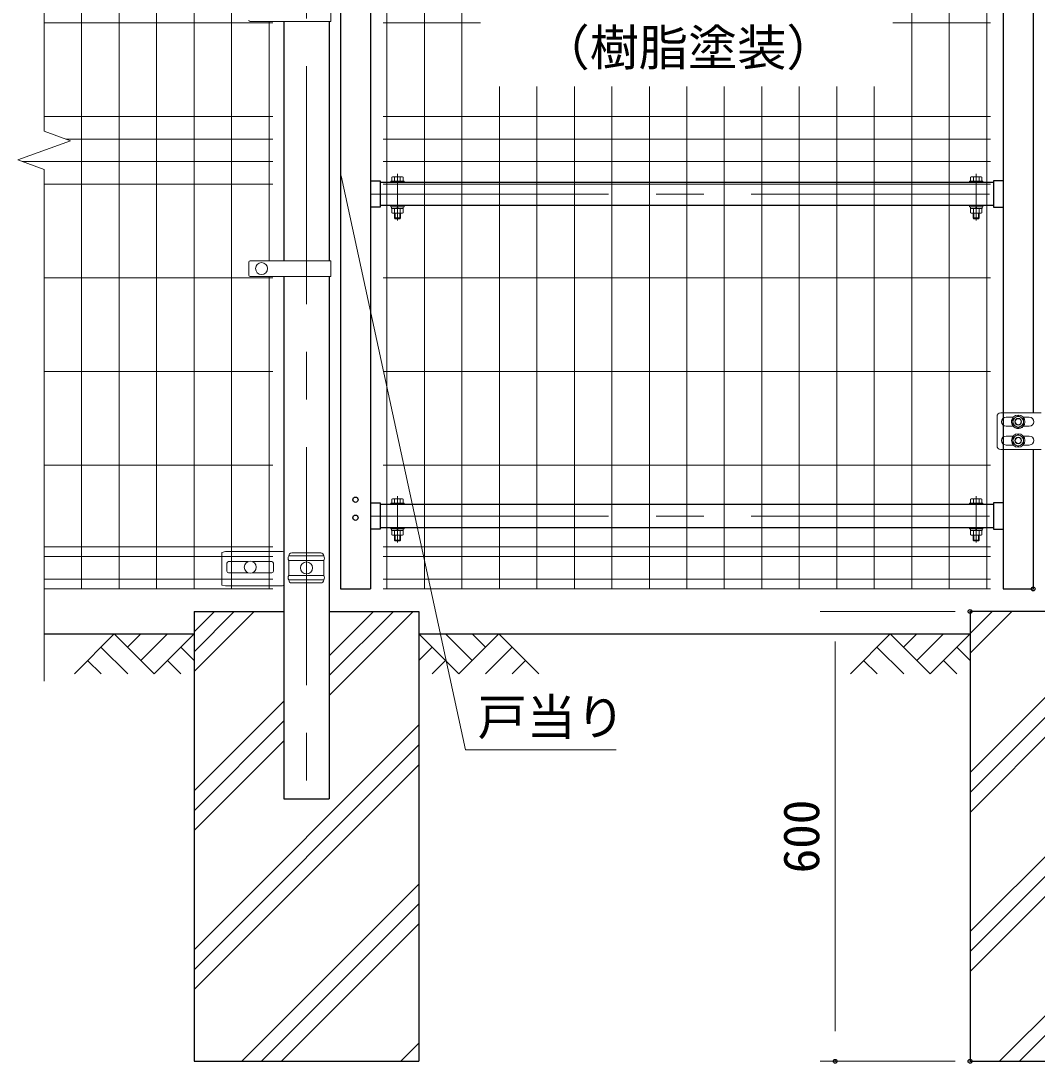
# Model space of a CAD drawing. Units: millimetres, scale not verified. Extents: x -4200 to 4200, y -2970 to 2970.
# Drawn here: x -3000 to -1645, y -875 to 515 of the extents above; entities that cross this region are included whole.
import ezdxf
from ezdxf.enums import TextEntityAlignment as Align

# ---------------------------------------------------------------- set-up
doc = ezdxf.new("R2010")
doc.units = ezdxf.units.MM
doc.header["$LTSCALE"] = 10
doc.header["$PDMODE"] = 32
doc.header["$PDSIZE"] = 5
doc.linetypes.add('USER1', pattern=[50.8, 31.75, -6.35, 6.35, -6.35])
for name, color, linetype, lineweight in [('0-0_D-STR1', 1, 'Continuous', 25), ('0-1_D-DCR-HCH', 7, 'Continuous', 13), ('0-2_D-BMK', 2, 'USER1', 13), ('0-3_D-BGD', 7, 'Continuous', 25), ('0-4_D-STR4', 7, 'Continuous', 25), ('0-5_D-STR-DIM', 7, 'Continuous', 13), ('0-8_D-STR2', 7, 'Continuous', 13), ('0-9_D-STR3', 3, 'Continuous', 13), ('0-A_D-STR-TXT', 7, 'Continuous', 13)]:
    doc.layers.add(name, color=color, linetype=linetype, lineweight=lineweight)
doc.layers.add('0-7_Defpoints', color=6, linetype='Continuous')
doc.styles.add('ＭＳ ゴシック', font='')
doc.styles.get('ＭＳ ゴシック').set_extended_font_data('MS Gothic')

msp = doc.modelspace()

# ---------------------------------------------------------------- linework, layer by layer
at = {"layer": '0-0_D-STR1'}
for p, q in [((-2533.8, 842.69), (-2533.8, -242.31)), ((-1689.8, 842.69), (-1689.8, -242.31)), ((-1649.8, 755.19), (-1649.8, -7.31)), ((-2573.8, 678.68), (-2573.8, -242.31)), ((-2649.3, 514.44), (-2649.3, 195.44)), ((-2588.8, 514.44), (-2588.8, 195.44)), ((-2533.8, 301.89), (-2520.8, 301.89)), ((-2520.8, 301.89), (-2520.8, 266.99)), ((-1702.8, 299.94), (-2520.8, 299.94)), ((-1689.8, 301.89), (-1702.8, 301.89)), ((-2520.8, 266.99), (-2533.8, 266.99)), ((-1702.8, 268.94), (-2520.8, 268.94)), ((-2649.3, 174.44), (-2649.3, -522.31)), ((-2588.8, 174.44), (-2588.8, -522.31)), ((-1649.8, -56.31), (-1649.8, -242.31)), ((-2533.8, -127.66), (-2520.8, -127.66)), ((-1702.8, -129.61), (-2520.8, -129.61)), ((-1702.8, -127.66), (-1702.8, -162.56)), ((-1689.8, -127.66), (-1702.8, -127.66)), ((-1702.8, -160.61), (-2520.8, -160.61)), ((-1702.8, -162.56), (-1689.8, -162.56)), ((-2649.3, -235.7), (-2649.3, -522.31)), ((-2573.8, -242.31), (-2533.8, -242.31)), ((-1689.8, -242.31), (-1649.8, -242.31)), ((-2649.3, -522.31), (-2588.8, -522.31))]:
    msp.add_line(p, q, dxfattribs=at)
for points in [[(-1702.8, 301.89), (-1702.8, 266.99), (-1689.8, 266.99)], [(-2520.8, -127.66), (-2520.8, -162.56), (-2533.8, -162.56)]]:
    msp.add_lwpolyline(points, dxfattribs=at)
for centre in [(-2553.8, -123.31), (-2553.8, -147.31)]:
    msp.add_circle(centre, 3.5, dxfattribs=at)
at = {"layer": '0-1_D-DCR-HCH'}
for p, q in [((-2769.05, -352.52), (-2688.84, -272.31)), ((-2769.05, -326), (-2715.36, -272.31)), ((-2769.05, -299.48), (-2741.88, -272.31)), ((-2588.8, -384.4), (-2476.71, -272.31)), ((-2588.8, -357.88), (-2503.23, -272.31)), ((-2588.8, -331.37), (-2529.75, -272.31)), ((-1734.05, -328.18), (-1678.18, -272.31)), ((-1734.05, -301.66), (-1704.7, -272.31)), ((-1734.05, -275.14), (-1731.22, -272.31)), ((-2875.47, -302.31), (-2928.68, -355.53)), ((-2875.47, -302.31), (-2822.26, -355.53)), ((-2857.73, -320.05), (-2840, -302.31)), ((-2840, -337.79), (-2804.52, -302.31)), ((-2822.26, -355.53), (-2769.05, -302.31)), ((-2415.83, -355.53), (-2469.05, -302.31)), ((-2398.1, -337.79), (-2433.57, -302.31)), ((-2362.62, -302.31), (-2415.83, -355.53)), ((-2380.27, -320.15), (-2398.1, -302.31)), ((-2362.62, -302.31), (-2309.41, -355.53)), ((-1840.47, -302.31), (-1893.68, -355.53)), ((-1840.47, -302.31), (-1787.26, -355.53)), ((-1822.73, -320.05), (-1805, -302.31)), ((-1805, -337.79), (-1769.52, -302.31)), ((-1787.26, -355.53), (-1734.05, -302.31)), ((-2893.21, -320.05), (-2857.57, -355.53)), ((-2786.78, -320.05), (-2769.05, -337.71)), ((-2451.31, -320.05), (-2469.05, -337.71)), ((-2344.89, -320.05), (-2380.52, -355.53)), ((-1858.21, -320.05), (-1822.57, -355.53)), ((-1751.78, -320.05), (-1734.05, -337.71)), ((-2910.95, -337.79), (-2893.13, -355.53)), ((-2804.52, -337.79), (-2786.7, -355.53)), ((-2433.57, -337.79), (-2451.39, -355.53)), ((-2327.15, -337.79), (-2344.97, -355.53)), ((-1875.95, -337.79), (-1858.13, -355.53)), ((-1769.52, -337.79), (-1751.7, -355.53)), ((-1734.05, -487.28), (-1614.3, -367.53)), ((-2769.05, -511.62), (-2649.3, -391.87)), ((-1734.05, -513.79), (-1614.3, -394.04)), ((-2769.05, -538.13), (-2649.3, -418.38)), ((-2769.05, -723.75), (-2469.05, -423.75)), ((-1734.05, -540.31), (-1614.3, -420.56)), ((-1734.05, -725.92), (-1434.05, -425.92)), ((-2769.05, -564.65), (-2649.3, -444.9)), ((-2769.05, -750.26), (-2469.05, -450.26)), ((-1734.05, -752.44), (-1434.05, -452.44)), ((-2769.05, -776.78), (-2469.05, -476.78)), ((-1734.05, -699.41), (-1556.95, -522.31)), ((-1694.82, -872.31), (-1434.05, -611.54)), ((-2705.48, -872.31), (-2469.05, -635.88)), ((-1668.31, -872.31), (-1434.05, -638.06)), ((-2678.97, -872.31), (-2469.05, -662.4)), ((-2652.45, -872.31), (-2469.05, -688.91)), ((-2493.35, -872.31), (-2469.05, -848.01))]:
    msp.add_line(p, q, dxfattribs=at)
at = {"layer": '0-2_D-BMK'}
for p, q in [((-2619.05, 962.92), (-2619.05, -532.89)), ((-2497.8, 249.09), (-2497.8, 311.18)), ((-1725.8, 249.09), (-1725.8, 311.18)), ((-2533.8, 284.44), (-1689.8, 284.44)), ((-2497.8, -180.46), (-2497.8, -118.37)), ((-1725.8, -180.46), (-1725.8, -118.37)), ((-2533.8, -145.11), (-1689.8, -145.11))]:
    msp.add_line(p, q, dxfattribs=at)
at = {"layer": '0-3_D-BGD'}
for p, q in [((-2969.05, -302.31), (-2769.05, -302.31)), ((-2469.05, -302.31), (-1734.05, -302.31))]:
    msp.add_line(p, q, dxfattribs=at)
at = {"layer": '0-4_D-STR4'}
for p, q in [((-2769.05, -272.31), (-2769.05, -872.31)), ((-2769.05, -272.31), (-2649.3, -272.31)), ((-2588.8, -272.31), (-2469.05, -272.31)), ((-2469.05, -272.31), (-2469.05, -872.31)), ((-1734.05, -272.31), (-1734.05, -872.31)), ((-1614.3, -272.31), (-1734.05, -272.31)), ((-2769.05, -872.31), (-2469.05, -872.31)), ((-1734.05, -872.31), (-1434.05, -872.31))]:
    msp.add_line(p, q, dxfattribs=at)
at = {"layer": '0-5_D-STR-DIM'}
for p, q in [((-1754.05, -272.31), (-1934.05, -272.31)), ((-1914.05, -312.31), (-1914.05, -832.31)), ((-1754.05, -872.31), (-1934.05, -872.31))]:
    msp.add_line(p, q, dxfattribs=at)
at = {"layer": '0-7_Defpoints'}
for p in [(-1649.8, -242.31), (-1734.05, -272.31), (-1914.05, -872.31), (-1734.05, -872.31), (-1734.05, -872.31)]:
    msp.add_point(p, dxfattribs=at)
at = {"layer": '0-8_D-STR2'}
for p, q in [((-2969.05, 368.34), (-2969.05, 990.69)), ((-2919.05, -242.31), (-2919.05, 927.69)), ((-2869.05, -242.31), (-2869.05, 927.69)), ((-2819.05, -242.31), (-2819.05, 927.69)), ((-2769.05, -242.31), (-2769.05, 927.69)), ((-2719.05, -242.31), (-2719.05, 927.69)), ((-2511.8, -242.31), (-2511.8, 927.69)), ((-2461.8, -242.31), (-2461.8, 927.69)), ((-2411.8, -242.31), (-2411.8, 927.69)), ((-1811.8, -242.31), (-1811.8, 927.69)), ((-1761.8, -242.31), (-1761.8, 927.69)), ((-1711.8, -242.31), (-1711.8, 927.69)), ((-2669.05, 195.44), (-2669.05, 514.44)), ((-2664.05, 512.69), (-2969.05, 512.69)), ((-2387.05, 512.69), (-2516.8, 512.69)), ((-1706.8, 512.69), (-1837.05, 512.69)), ((-2361.8, -242.31), (-2361.8, 427.69)), ((-2311.8, -242.31), (-2311.8, 427.69)), ((-2261.8, -242.31), (-2261.8, 427.69)), ((-2211.8, -242.31), (-2211.8, 427.69)), ((-2161.8, -242.31), (-2161.8, 427.69)), ((-2111.8, -242.31), (-2111.8, 427.69)), ((-2061.8, -242.31), (-2061.8, 427.69)), ((-2011.8, -242.31), (-2011.8, 427.69)), ((-1961.8, -242.31), (-1961.8, 427.69)), ((-1911.8, -242.31), (-1911.8, 427.69)), ((-1861.8, -242.31), (-1861.8, 427.69)), ((-2664.05, 387.69), (-2969.05, 387.69)), ((-1706.8, 387.69), (-2516.8, 387.69)), ((-2933.81, 355.51), (-2969.05, 368.34)), ((-3004.29, 329.86), (-2933.81, 355.51)), ((-2664.05, 357.69), (-2939.78, 357.69)), ((-1706.8, 357.69), (-2516.8, 357.69)), ((-2969.05, 317.03), (-3004.29, 329.86)), ((-2664.05, 327.69), (-2998.31, 327.69)), ((-1706.8, 327.69), (-2516.8, 327.69)), ((-2969.05, -365.31), (-2969.05, 317.03)), ((-2664.05, 297.69), (-2969.05, 297.69)), ((-1706.8, 297.69), (-2516.8, 297.69)), ((-2664.05, 172.69), (-2969.05, 172.69)), ((-2669.05, -242.31), (-2669.05, 174.44)), ((-1706.8, 172.69), (-2516.8, 172.69)), ((-2664.05, 47.69), (-2969.05, 47.69)), ((-1706.8, 47.69), (-2516.8, 47.69)), ((-2664.05, -77.31), (-2969.05, -77.31)), ((-1706.8, -77.31), (-2516.8, -77.31)), ((-2664.05, -186.31), (-2969.05, -186.31)), ((-1706.8, -186.31), (-2516.8, -186.31)), ((-2664.05, -199.19), (-2969.05, -199.19)), ((-1706.8, -199.19), (-2516.8, -199.19)), ((-2664.05, -229.44), (-2969.05, -229.44)), ((-1706.8, -229.44), (-2516.8, -229.44)), ((-2664.05, -242.31), (-2969.05, -242.31)), ((-1706.8, -242.31), (-2516.8, -242.31))]:
    msp.add_line(p, q, dxfattribs=at)
at = {"layer": '0-9_D-STR3'}
for p, q in [((-2586.5, 535.44), (-2586.5, 514.44)), ((-2586.5, 514.44), (-2694.04, 514.44)), ((-2505.3, 301.54), (-2505.3, 306.99)), ((-2492.17, 307.54), (-2503.42, 307.54)), ((-2501.55, 301.54), (-2501.55, 306.99)), ((-2494.05, 301.54), (-2494.05, 306.99)), ((-2490.29, 301.54), (-2490.29, 306.99)), ((-1733.3, 301.54), (-1733.3, 306.99)), ((-1731.42, 307.54), (-1720.17, 307.54)), ((-1729.55, 301.54), (-1729.55, 306.99)), ((-1722.05, 301.54), (-1722.05, 306.99)), ((-1718.3, 301.54), (-1718.3, 306.99)), ((-2506.8, 301.54), (-2506.8, 299.94)), ((-2506.8, 301.54), (-2488.8, 301.54)), ((-2506.8, 299.94), (-2488.8, 299.94)), ((-2490.29, 301.54), (-2505.3, 301.54)), ((-2488.8, 301.54), (-2488.8, 299.94)), ((-1734.8, 301.54), (-1734.8, 299.94)), ((-1716.8, 301.54), (-1734.8, 301.54)), ((-1716.8, 299.94), (-1734.8, 299.94)), ((-1733.3, 301.54), (-1718.3, 301.54)), ((-1716.8, 301.54), (-1716.8, 299.94)), ((-2506.8, 268.94), (-2506.8, 267.34)), ((-2506.8, 268.94), (-2488.8, 268.94)), ((-2506.8, 267.34), (-2488.8, 267.34)), ((-2505.3, 265.33), (-2505.3, 259.39)), ((-2501.55, 265.33), (-2501.55, 259.39)), ((-2497.42, 265.34), (-2498.58, 267.34)), ((-2496.73, 265.34), (-2497.88, 267.34)), ((-2494.05, 265.33), (-2494.05, 259.39)), ((-2490.29, 265.33), (-2490.29, 259.39)), ((-2488.8, 268.94), (-2488.8, 267.34)), ((-1734.8, 268.94), (-1734.8, 267.34)), ((-1716.8, 268.94), (-1734.8, 268.94)), ((-1716.8, 267.34), (-1734.8, 267.34)), ((-1733.3, 265.33), (-1733.3, 259.39)), ((-1729.55, 265.33), (-1729.55, 259.39)), ((-1726.87, 265.34), (-1725.71, 267.34)), ((-1726.17, 265.34), (-1725.02, 267.34)), ((-1722.05, 265.33), (-1722.05, 259.39)), ((-1718.3, 265.33), (-1718.3, 259.39)), ((-1716.8, 268.94), (-1716.8, 267.34)), ((-2503.42, 258.83), (-2492.17, 258.83)), ((-2501.8, 252.53), (-2501.8, 258.83)), ((-2501.8, 252.53), (-2500.8, 251.53)), ((-2501.8, 252.53), (-2493.8, 252.53)), ((-2500.8, 251.53), (-2500.8, 258.83)), ((-2494.8, 251.53), (-2500.8, 251.53)), ((-2494.8, 251.53), (-2494.8, 258.83)), ((-2494.8, 251.53), (-2493.8, 252.53)), ((-2493.8, 252.53), (-2493.8, 258.83)), ((-1720.17, 258.83), (-1731.42, 258.83)), ((-1729.8, 252.53), (-1729.8, 258.83)), ((-1728.8, 251.53), (-1729.8, 252.53)), ((-1721.8, 252.53), (-1729.8, 252.53)), ((-1728.8, 251.53), (-1728.8, 258.83)), ((-1728.8, 251.53), (-1722.8, 251.53)), ((-1722.8, 251.53), (-1722.8, 258.83)), ((-1721.8, 252.53), (-1722.8, 251.53)), ((-1721.8, 252.53), (-1721.8, 258.83)), ((-2586.5, 195.44), (-2694.04, 195.44)), ((-2586.5, 174.44), (-2586.5, 195.44)), ((-2696.04, 176.44), (-2696.04, 193.44)), ((-2586.5, 174.44), (-2694.04, 174.44)), ((-1698.06, -12.31), (-1698.06, -51.31)), ((-1639.2, -7.31), (-1693.06, -7.31)), ((-1676.51, -13.31), (-1686.06, -13.31)), ((-1663.09, -13.31), (-1655.06, -13.31)), ((-1676.51, -25.31), (-1686.06, -25.31)), ((-1663.09, -25.31), (-1655.06, -25.31)), ((-1676.51, -38.31), (-1686.06, -38.31)), ((-1663.09, -38.31), (-1655.06, -38.31)), ((-1676.51, -50.31), (-1686.06, -50.31)), ((-1663.09, -50.31), (-1655.06, -50.31)), ((-1639.2, -56.31), (-1693.06, -56.31)), ((-2505.3, -128.01), (-2505.3, -122.56)), ((-2492.17, -122.01), (-2503.42, -122.01)), ((-2501.55, -128.01), (-2501.55, -122.56)), ((-2494.05, -128.01), (-2494.05, -122.56)), ((-2490.29, -128.01), (-2490.29, -122.56)), ((-1733.3, -128.01), (-1733.3, -122.56)), ((-1731.42, -122.01), (-1720.17, -122.01)), ((-1729.55, -128.01), (-1729.55, -122.56)), ((-1722.05, -128.01), (-1722.05, -122.56)), ((-1718.3, -128.01), (-1718.3, -122.56)), ((-2506.8, -128.01), (-2506.8, -129.61)), ((-2506.8, -128.01), (-2488.8, -128.01)), ((-2506.8, -129.61), (-2488.8, -129.61)), ((-2490.29, -128.01), (-2505.3, -128.01)), ((-2488.8, -128.01), (-2488.8, -129.61)), ((-1734.8, -128.01), (-1734.8, -129.61)), ((-1716.8, -128.01), (-1734.8, -128.01)), ((-1716.8, -129.61), (-1734.8, -129.61)), ((-1733.3, -128.01), (-1718.3, -128.01)), ((-1716.8, -128.01), (-1716.8, -129.61)), ((-2506.8, -160.61), (-2506.8, -162.21)), ((-2506.8, -160.61), (-2488.8, -160.61)), ((-2506.8, -162.21), (-2488.8, -162.21)), ((-2505.3, -164.22), (-2505.3, -170.16)), ((-2501.55, -164.22), (-2501.55, -170.16)), ((-2497.42, -164.21), (-2498.58, -162.21)), ((-2496.73, -164.21), (-2497.88, -162.21)), ((-2494.05, -164.22), (-2494.05, -170.16)), ((-2490.29, -164.22), (-2490.29, -170.16)), ((-2488.8, -160.61), (-2488.8, -162.21)), ((-1734.8, -160.61), (-1734.8, -162.21)), ((-1716.8, -160.61), (-1734.8, -160.61)), ((-1716.8, -162.21), (-1734.8, -162.21)), ((-1733.3, -164.22), (-1733.3, -170.16)), ((-1729.55, -164.22), (-1729.55, -170.16)), ((-1726.87, -164.21), (-1725.71, -162.21)), ((-1726.17, -164.21), (-1725.02, -162.21)), ((-1722.05, -164.22), (-1722.05, -170.16)), ((-1718.3, -164.22), (-1718.3, -170.16)), ((-1716.8, -160.61), (-1716.8, -162.21)), ((-2503.42, -170.72), (-2492.17, -170.72)), ((-2501.8, -177.02), (-2501.8, -170.72)), ((-2501.8, -177.02), (-2500.8, -178.02)), ((-2501.8, -177.02), (-2493.8, -177.02)), ((-2500.8, -178.02), (-2500.8, -170.72)), ((-2494.8, -178.02), (-2500.8, -178.02)), ((-2494.8, -178.02), (-2494.8, -170.72)), ((-2494.8, -178.02), (-2493.8, -177.02)), ((-2493.8, -177.02), (-2493.8, -170.72)), ((-1720.17, -170.72), (-1731.42, -170.72)), ((-1729.8, -177.02), (-1729.8, -170.72)), ((-1728.8, -178.02), (-1729.8, -177.02)), ((-1721.8, -177.02), (-1729.8, -177.02)), ((-1728.8, -178.02), (-1728.8, -170.72)), ((-1728.8, -178.02), (-1722.8, -178.02)), ((-1722.8, -178.02), (-1722.8, -170.72)), ((-1721.8, -177.02), (-1722.8, -178.02)), ((-1721.8, -177.02), (-1721.8, -170.72)), ((-2727.05, -192.51), (-2732.05, -193.51)), ((-2732.05, -237.31), (-2732.05, -193.51)), ((-2727.05, -192.51), (-2651.17, -192.51)), ((-2649.3, -192.91), (-2651.17, -192.51)), ((-2638.72, -194.31), (-2599.97, -194.31)), ((-2725.17, -207.81), (-2725.17, -218.81)), ((-2723.17, -205.81), (-2696.83, -205.81)), ((-2691.26, -205.81), (-2665.17, -205.81)), ((-2663.17, -207.81), (-2663.17, -218.81)), ((-2642.72, -198.31), (-2595.97, -198.31)), ((-2642.72, -204.31), (-2595.97, -204.31)), ((-2642.72, -204.31), (-2642.72, -224.31)), ((-2595.97, -204.31), (-2595.97, -224.31)), ((-2723.17, -220.81), (-2696.83, -220.81)), ((-2691.26, -220.81), (-2665.17, -220.81)), ((-2642.72, -224.31), (-2595.97, -224.31)), ((-2642.72, -230.31), (-2595.97, -230.31)), ((-2638.72, -234.31), (-2599.97, -234.31)), ((-2727.05, -238.31), (-2732.05, -237.31)), ((-2727.05, -238.31), (-2651.17, -238.31)), ((-2651.17, -238.31), (-2649.3, -237.39))]:
    msp.add_line(p, q, dxfattribs=at)
for points in [[(-2490.1, 265.33), (-2505.5, 265.34), (-2505.5, 267.34)], [(-2490.1, 265.34), (-2490.1, 267.33), (-2505.5, 267.34)], [(-1733.5, 265.33), (-1718.1, 265.34), (-1718.1, 267.34)], [(-1733.5, 265.34), (-1733.5, 267.33), (-1718.1, 267.34)], [(-2490.1, -164.22), (-2505.5, -164.21), (-2505.5, -162.21)], [(-2490.1, -164.21), (-2490.1, -162.22), (-2505.5, -162.21)], [(-1733.5, -164.22), (-1718.1, -164.21), (-1718.1, -162.21)], [(-1733.5, -164.21), (-1733.5, -162.22), (-1718.1, -162.21)]]:
    msp.add_lwpolyline(points, dxfattribs=at)
for points in [[(-1669.8, -11.21), (-1676.81, -15.26), (-1676.81, -23.36), (-1669.8, -27.41), (-1662.78, -23.36), (-1662.78, -15.26)], [(-1669.8, -36.21), (-1676.81, -40.26), (-1676.81, -48.36), (-1669.8, -52.41), (-1662.78, -48.36), (-1662.78, -40.26)]]:
    msp.add_lwpolyline(points, close=True, dxfattribs=at)
for centre, radius in [((-2679.05, 184.94), 8), ((-1669.8, -19.31), 9), ((-1669.8, -19.31), 7.03), ((-1669.8, -19.31), 4.5), ((-1669.8, -19.31), 4), ((-1669.8, -19.31), 4), ((-1669.8, -44.31), 9), ((-1669.8, -44.31), 9), ((-1669.8, -44.31), 7.03), ((-1669.8, -44.31), 4.5), ((-1669.8, -44.31), 4), ((-1669.8, -44.31), 4), ((-2694.05, -213.31), 8), ((-2619.05, -214.31), 8)]:
    msp.add_circle(centre, radius, dxfattribs=at)
for centre, radius, start, end in [((-2694.04, 516.44), 2, 180, 270), ((-2503.42, 304.08), 3.46, 57.13278, 122.86722), ((-2497.8, 294.55), 12.99, 73.22135, 106.77865), ((-2492.17, 304.08), 3.46, 57.13278, 122.86722), ((-1731.42, 304.08), 3.46, 57.13278, 122.86722), ((-1725.8, 294.55), 12.99, 73.22135, 106.77865), ((-1720.17, 304.08), 3.46, 57.13278, 122.86722), ((-2503.42, 262.29), 3.46, 237.13278, 302.86722), ((-2497.8, 271.83), 12.99, 253.22135, 286.77865), ((-2492.17, 262.29), 3.46, 237.13278, 302.86722), ((-1731.42, 262.29), 3.46, 237.13278, 302.86722), ((-1725.8, 271.83), 12.99, 253.22135, 286.77865), ((-1720.17, 262.29), 3.46, 237.13278, 302.86722), ((-2694.04, 193.44), 2, 90, 180), ((-2694.04, 176.44), 2, 180, 270), ((-1693.06, -12.31), 5, 90, 180), ((-1686.06, -19.31), 6, 90, 270), ((-1655.06, -19.31), 6, 270, 90), ((-1669.8, -19.31), 9, 154.15561, 334.15561), ((-1686.06, -44.31), 6, 90, 270), ((-1655.06, -44.31), 6, 270, 90), ((-1693.06, -51.31), 5, 180, 270), ((-2503.42, -125.47), 3.46, 57.13278, 122.86722), ((-2497.8, -135), 12.99, 73.22135, 106.77865), ((-2492.17, -125.47), 3.46, 57.13278, 122.86722), ((-1731.42, -125.47), 3.46, 57.13278, 122.86722), ((-1725.8, -135), 12.99, 73.22135, 106.77865), ((-1720.17, -125.47), 3.46, 57.13278, 122.86722), ((-2503.42, -167.26), 3.46, 237.13278, 302.86722), ((-2497.8, -157.72), 12.99, 253.22135, 286.77865), ((-2492.17, -167.26), 3.46, 237.13278, 302.86722), ((-1731.42, -167.26), 3.46, 237.13278, 302.86722), ((-1725.8, -157.72), 12.99, 253.22135, 286.77865), ((-1720.17, -167.26), 3.46, 237.13278, 302.86722), ((-2638.72, -198.31), 4, 90, 180), ((-2599.97, -198.31), 4, 0, 90), ((-2723.17, -207.81), 2, 90, 180), ((-2665.17, -207.81), 2, 0, 90), ((-2637.47, -201.31), 6.05, 150.26731, 209.73269), ((-2601.23, -201.31), 6.05, 330.26731, 29.73269), ((-2723.17, -218.81), 2, 180, 270), ((-2665.17, -218.81), 2, 270, 0), ((-2637.45, -227.31), 6.07, 150.37394, 209.62606), ((-2638.72, -230.31), 4, 180, 270), ((-2599.97, -230.31), 4, 270, 0), ((-2601.25, -227.31), 6.07, 330.37394, 29.62606)]:
    msp.add_arc(centre, radius, start, end, dxfattribs=at)
at = {"layer": '0-A_D-STR-TXT'}
msp.add_lwpolyline([(-2205.87, -456.76), (-2406.93, -456.76), (-2572.82, 308.59)], dxfattribs=at)

# ---------------------------------------------------------------- texts
at = {"layer": '0-5_D-STR-DIM', "style": 'ＭＳ ゴシック'}
msp.add_text('600', height=48.09, rotation=90, dxfattribs=at).set_placement((-1920.79, -621.56), align=Align.BOTTOM_LEFT)
at = {"layer": '0-A_D-STR-TXT', "style": 'ＭＳ ゴシック'}
for s, p in [('（樹脂塗装）', (-2306.97, 441.35)), ('戸当り', (-2390.89, -451.67))]:
    msp.add_text(s, height=48.09, dxfattribs=at).set_placement(p, align=Align.BOTTOM_LEFT)

doc.saveas('drawing.dxf')
